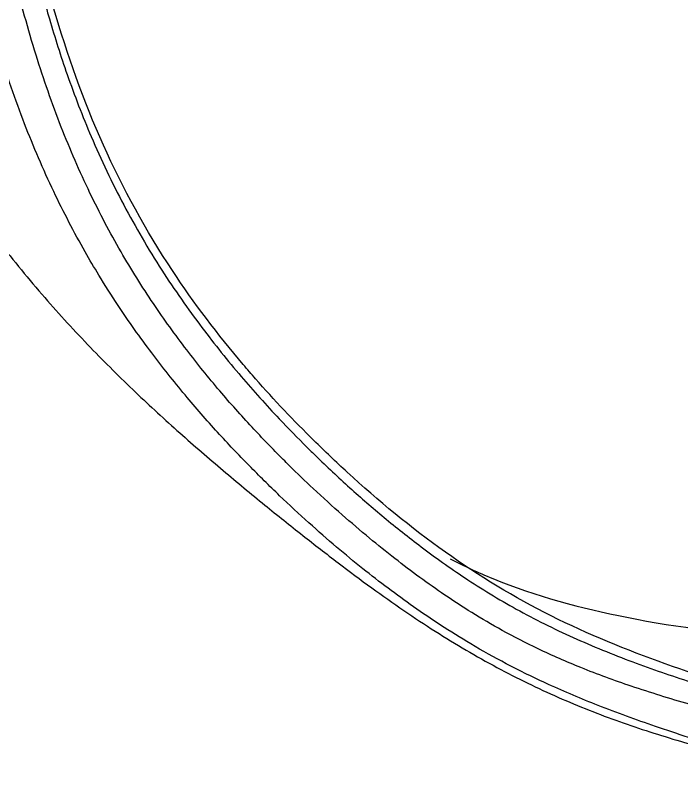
# Model space of a CAD drawing. Header units: inches. Extents: x 157915 to 159347, y -49911 to -48898.
# Drawn here: x 158978.71 to 158988.16, y -49802.19 to -49791.46 of the extents above; entities that cross this region are included whole.
import ezdxf

# ---------------------------------------------------------------- set-up
doc = ezdxf.new("R2010")
doc.units = ezdxf.units.IN
doc.header["$LTSCALE"] = 2
doc.header["$MEASUREMENT"] = 0
doc.layers.get('0').update_dxf_attribs({"linetype": 'CONTINUOUS'})

msp = doc.modelspace()

# ---------------------------------------------------------------- linework, layer by layer
at = {"color": 7, "linetype": 'Continuous'}
for points, start_tangent, end_tangent in [([(158972.163, -49784.481), (158972.202, -49784.532), (158972.321, -49784.697), (158972.568, -49785.059), (158972.952, -49785.652), (158973.37, -49786.331), (158973.767, -49787), (158974.189, -49787.739), (158974.688, -49788.621), (158975.229, -49789.574), (158975.819, -49790.6), (158976.49, -49791.728), (158977.185, -49792.834), (158977.838, -49793.804), (158978.477, -49794.672), (158979.126, -49795.464), (158979.776, -49796.173), (158980.414, -49796.807), (158981.041, -49797.384), (158981.658, -49797.919), (158982.248, -49798.408), (158982.785, -49798.838), (158983.287, -49799.227), (158983.763, -49799.582), (158984.22, -49799.904), (158984.664, -49800.197), (158985.103, -49800.465), (158985.539, -49800.71), (158985.975, -49800.933), (158986.41, -49801.135), (158986.846, -49801.317), (158987.278, -49801.479), (158987.708, -49801.624), (158988.144, -49801.759), (158988.578, -49801.883), (158988.993, -49801.997), (158989.375, -49802.101), (158989.704, -49802.192)], (-0.805742, 0.592267), (0.962053, -0.272862)), ([(158979.701, -49794.818), (158979.254, -49793.961), (158978.841, -49793.001), (158978.479, -49791.956), (158978.168, -49790.835), (158977.875, -49789.627)], (-0.494218, 0.869338), (-0.231259, 0.972892)), ([(158980.208, -49794.815), (158979.768, -49793.982), (158979.361, -49793.047), (158979.003, -49792.025), (158978.694, -49790.915), (158978.4, -49789.699)], (-0.500014, 0.866017), (-0.230544, 0.973062)), ([(158978.858, -49790.238), (158978.999, -49790.802), (158979.193, -49791.513), (158979.444, -49792.3), (158979.785, -49793.182), (158980.247, -49794.151), (158980.786, -49795.074), (158981.356, -49795.891), (158981.913, -49796.585), (158982.452, -49797.185), (158982.846, -49797.589)], (0.236181, -0.971709), (0.710129, -0.704071)), ([(158981.941, -49796.414), (158980.936, -49795.08), (158979.959, -49793.303), (158979.252, -49791.356), (158978.95, -49790.215)], (-0.646845, 0.762621), (-0.237192, 0.971463)), ([(158979.893, -49795.145), (158979.701, -49794.818)], (-0.519372, 0.854548), (-0.494218, 0.869338)), ([(158982.508, -49797.761), (158982.066, -49797.302), (158981.608, -49796.788), (158981.139, -49796.206), (158980.668, -49795.551), (158980.208, -49794.815)], (-0.707294, 0.70692), (-0.500014, 0.866017)), ([(158989.74, -49802.185), (158988.723, -49801.854), (158987.786, -49801.547), (158986.973, -49801.25), (158986.271, -49800.952), (158985.672, -49800.658), (158985.168, -49800.377), (158984.738, -49800.109), (158984.355, -49799.85), (158983.995, -49799.588), (158983.637, -49799.31), (158983.266, -49799.004), (158982.873, -49798.66), (158982.457, -49798.275), (158982.025, -49797.848), (158981.578, -49797.376), (158981.117, -49796.846), (158980.643, -49796.249), (158980.167, -49795.576), (158979.893, -49795.145)], (-0.946466, 0.322803), (-0.519372, 0.854548)), ([(158982.944, -49797.493), (158982.116, -49796.617), (158981.941, -49796.414)], (-0.712243, 0.701933), (-0.646845, 0.762621)), ([(158990.225, -49801.435), (158989.579, -49801.212), (158987.927, -49800.659), (158986.309, -49799.98), (158984.808, -49799.076), (158983.416, -49797.942), (158982.944, -49797.493)], (-0.940797, 0.338969), (-0.712243, 0.701933)), ([(158982.846, -49797.589), (158982.967, -49797.707), (158983.452, -49798.162), (158983.938, -49798.583), (158984.464, -49798.999), (158985.081, -49799.437), (158985.814, -49799.883), (158986.618, -49800.285), (158987.464, -49800.632), (158988.289, -49800.918), (158989.037, -49801.154), (158989.716, -49801.368), (158990.194, -49801.528)], (0.710129, -0.704071), (0.945053, -0.326917)), ([(158982.594, -49797.847), (158982.508, -49797.761)], (-0.712089, 0.702089), (-0.707294, 0.70692)), ([(158990.124, -49801.772), (158989.232, -49801.506), (158988.271, -49801.234), (158987.444, -49800.977), (158986.731, -49800.714), (158986.124, -49800.447), (158985.614, -49800.185), (158985.181, -49799.932), (158984.8, -49799.684), (158984.444, -49799.433), (158984.093, -49799.167), (158983.731, -49798.876), (158983.345, -49798.546), (158982.935, -49798.174), (158982.594, -49797.847)], (-0.952452, 0.304687), (-0.712089, 0.702089)), ([(158984.877, -49799.171), (158985.479, -49799.449), (158987.383, -49800), (158989.618, -49800.282)], (0.889331, -0.457264), (0.998289, -0.058466))]:
    msp.add_spline(points, degree=3, dxfattribs=dict(at, start_tangent=start_tangent, end_tangent=end_tangent))

doc.saveas('drawing.dxf')
